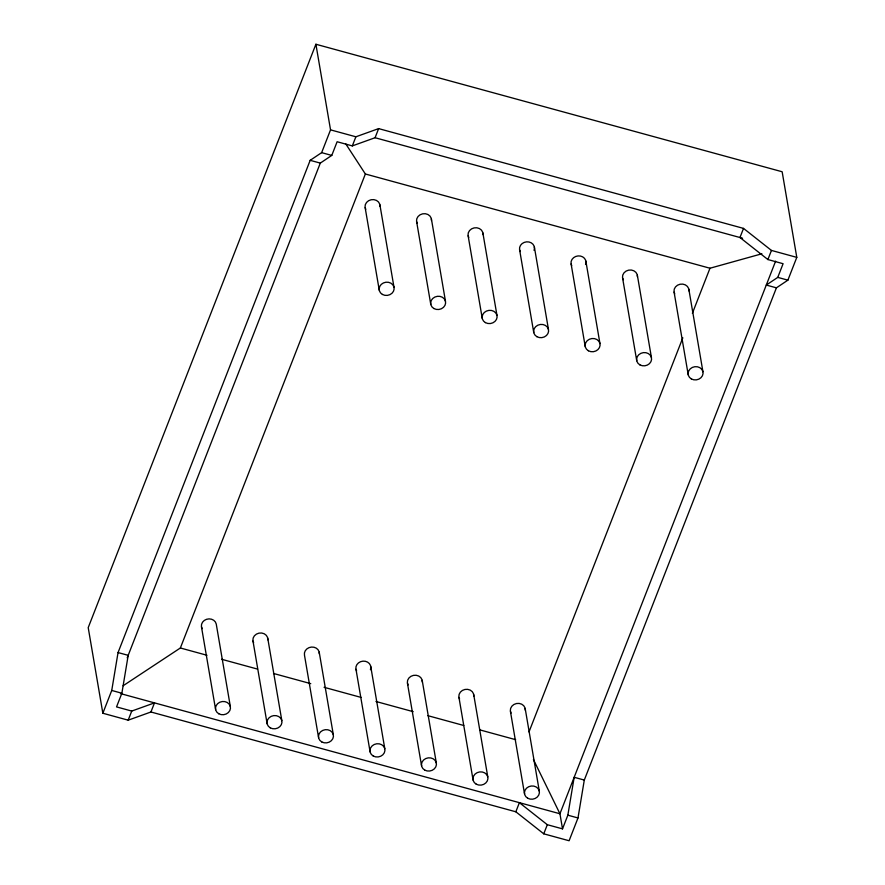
<?xml version="1.0" encoding="UTF-8"?>
<svg xmlns="http://www.w3.org/2000/svg" width="885" height="885" viewBox="0 0 885 885"><rect width="100%" height="100%" fill="white"/><g stroke="black" fill="none" stroke-linecap="round" stroke-linejoin="round"><path stroke-width="1.33" d="M102.848 713.244L111.742 690.455L118.048 652.566L310.17 160.329L321.642 152.651L330.536 129.863L315.901 44.25L782.152 171.756L796.788 257.369L787.893 280.158L776.422 287.835L584.299 780.061L577.994 817.961L569.099 840.75L543.755 833.825L515.833 811.788L150.937 711.994L128.181 720.18L102.848 713.244L88.212 627.631L315.901 44.25M150.937 711.994L154.499 702.878L131.743 711.064L116.543 706.905L121.876 693.232L128.192 655.331L118.048 652.566M515.833 811.788L519.395 802.673L547.317 824.709L562.517 828.858L567.849 815.185L574.166 777.295L584.299 780.061M127.208 657.854L320.304 163.105L331.775 155.417L337.119 141.744L352.319 145.903L375.074 137.728L742.581 238.231M128.181 720.18L131.743 711.064M352.319 145.903L355.881 136.788L378.636 128.613L743.522 228.396L771.454 250.433L796.788 257.369M375.074 137.728L378.636 128.613M123.115 685.753L180.363 647.986L365.361 173.991L345.814 143.967M528.998 731.928L682.833 337.782M692.38 313.312L709.98 268.232L761.885 253.785M743.522 228.396L739.971 237.512L767.892 259.548L783.092 263.708L777.76 277.381L766.277 285.058L776.422 287.835M543.755 833.825L547.317 824.709M767.892 259.548L771.454 250.433M775.603 261.175L559.939 813.757L562.517 828.858M330.536 129.863L355.881 136.788M321.642 152.651L331.775 155.417M777.76 277.381L787.893 280.158M365.361 173.991L709.98 268.232M310.17 160.329L320.304 163.105M180.363 647.986L206.968 655.265M221.604 659.27L257.535 669.093M273.498 673.463L310.757 683.651M324.065 687.291L361.312 697.48M375.959 701.484L413.206 711.673M427.842 715.666L463.773 725.49M479.736 729.859L515.667 739.683M111.742 690.455L121.876 693.232M567.849 815.185L577.994 817.961M120.493 693.586L559.939 813.757L533.412 759.496M688.829 289.196L702.944 371.788M674.105 292.205L688.22 374.798M637.344 275.113L651.46 357.706M622.609 278.122L636.735 360.715M585.848 261.031L599.964 343.623M571.124 264.04L585.239 346.632M534.363 246.948L548.479 329.541M519.628 249.957L533.755 332.55M482.867 232.877L496.983 315.458M468.143 235.886L482.259 318.467M525.181 708.498L539.297 791.09M431.382 218.794L445.498 301.387M510.446 711.518L524.562 794.099M416.647 221.803L430.774 304.396M473.685 694.426L487.801 777.008M379.886 204.712L394.002 287.304M458.961 697.435L473.077 780.017M365.162 207.721L379.278 290.313M422.2 680.344L436.316 762.936M407.465 683.353L421.581 765.945M370.704 666.261L384.82 748.854M355.98 669.27L370.096 751.863M319.219 652.179L333.335 734.771M318.6 737.78L304.484 655.188A7.511 6.615 -9.7 0 1 311.443 647.068A7.511 6.615 -9.7 0 1 319.319 653.904M267.724 638.096L281.839 720.689M252.999 641.105L267.115 723.698M230.354 706.606L216.239 624.014A7.511 6.615 -9.7 0 0 206.537 619.301A7.511 6.615 -9.7 0 0 202.112 628.649M201.503 627.034L215.619 709.615M623.217 279.748A7.511 6.615 -9.7 0 1 628.593 270.146A7.511 6.615 -9.7 0 1 637.443 276.839M408.073 684.979A7.511 6.615 -9.7 0 1 413.45 675.377A7.511 6.615 -9.7 0 1 422.3 682.069M459.569 699.05A7.511 6.615 -9.7 0 1 464.935 689.459A7.511 6.615 -9.7 0 1 473.796 696.152M356.589 670.896A7.511 6.615 -9.7 0 1 362.927 661.15A7.511 6.615 -9.7 0 1 370.417 669.702M468.751 237.501A7.511 6.615 -9.7 0 1 474.117 227.899A7.511 6.615 -9.7 0 1 482.978 234.602M365.77 209.347A7.511 6.615 -9.7 0 1 371.136 199.744A7.511 6.615 -9.7 0 1 379.997 206.437M253.608 642.731A7.511 6.615 -9.7 0 1 258.973 633.129A7.511 6.615 -9.7 0 1 267.834 639.822M571.732 265.666A7.511 6.615 -9.7 0 1 578.071 255.92A7.511 6.615 -9.7 0 1 585.56 264.471M520.236 251.583A7.511 6.615 -9.7 0 1 526.586 241.848A7.511 6.615 -9.7 0 1 534.064 250.389M417.255 223.429A7.511 6.615 -9.7 0 1 422.632 213.827A7.511 6.615 -9.7 0 1 431.482 220.52M674.713 293.831A7.511 6.615 -9.7 0 1 680.078 284.229A7.511 6.615 -9.7 0 1 688.939 290.922M511.054 713.133A7.511 6.615 -9.7 0 1 516.431 703.531A7.511 6.615 -9.7 0 1 525.281 710.235M639.866 364.852A7.511 6.615 -9.7 0 0 651.57 359.432A7.511 6.615 -9.7 0 0 640.851 353.347A7.511 6.615 -9.7 0 0 639.866 364.852M424.723 770.083A7.511 6.615 -9.7 0 0 436.416 764.662A7.511 6.615 -9.7 0 0 425.707 758.578A7.511 6.615 -9.7 0 0 424.723 770.083M321.742 741.918A7.511 6.615 -9.7 0 0 333.435 736.497A7.511 6.615 -9.7 0 0 322.726 730.413A7.511 6.615 -9.7 0 0 321.742 741.918M476.207 784.154A7.511 6.615 -9.7 0 0 487.912 778.745A7.511 6.615 -9.7 0 0 477.192 772.649A7.511 6.615 -9.7 0 0 476.207 784.154M270.257 727.835A7.511 6.615 -9.7 0 0 281.95 722.414A7.511 6.615 -9.7 0 0 271.23 716.33A7.511 6.615 -9.7 0 0 270.257 727.835M373.227 756A7.511 6.615 -9.7 0 0 384.931 750.58A7.511 6.615 -9.7 0 0 374.211 744.495A7.511 6.615 -9.7 0 0 373.227 756M433.904 308.533A7.511 6.615 -9.7 0 0 445.609 303.113A7.511 6.615 -9.7 0 0 434.889 297.028A7.511 6.615 -9.7 0 0 433.904 308.533M485.4 322.605A7.511 6.615 -9.7 0 0 497.093 317.184A7.511 6.615 -9.7 0 0 486.374 311.1A7.511 6.615 -9.7 0 0 485.4 322.605M382.42 294.451A7.511 6.615 -9.7 0 0 394.113 289.03A7.511 6.615 -9.7 0 0 383.393 282.946A7.511 6.615 -9.7 0 0 382.42 294.451M536.885 336.687A7.511 6.615 -9.7 0 0 548.589 331.267A7.511 6.615 -9.7 0 0 537.87 325.182A7.511 6.615 -9.7 0 0 536.885 336.687M588.381 350.77A7.511 6.615 -9.7 0 0 600.074 345.349A7.511 6.615 -9.7 0 0 589.355 339.265A7.511 6.615 -9.7 0 0 588.381 350.77M691.362 378.935A7.511 6.615 -9.7 0 0 703.055 373.514A7.511 6.615 -9.7 0 0 692.336 367.43A7.511 6.615 -9.7 0 0 691.362 378.935M527.703 798.237A7.511 6.615 -9.7 0 0 539.396 792.816A7.511 6.615 -9.7 0 0 528.688 786.732A7.511 6.615 -9.7 0 0 527.703 798.237M218.761 713.753A7.511 6.615 -9.7 0 0 230.454 708.332A7.511 6.615 -9.7 0 0 219.745 702.247A7.511 6.615 -9.7 0 0 218.761 713.753"/></g></svg>
